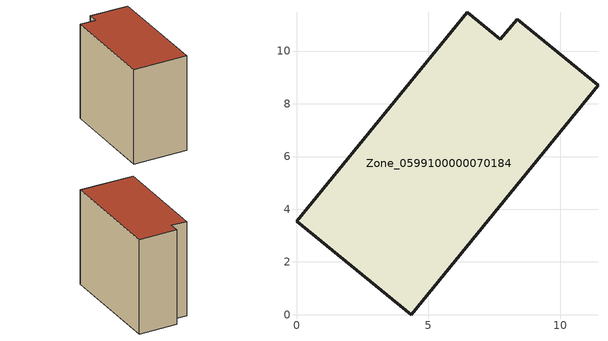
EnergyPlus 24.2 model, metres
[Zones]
Zone_0599100000070184
 floor ground (C_G): 0,3.55 6.48,11.47 7.73,10.44 8.37,11.21 11.44,8.7 4.35,0 z0
 wall outside (C_F): 6.48,11.47 0,3.55 4.35,0 11.44,8.7 8.37,11.21 7.73,10.44 6.48,11.47 z0:9.88
 roof outside (C_R): 11.44,8.7 8.37,11.21 7.73,10.44 6.48,11.47 0,3.55 4.35,0 z9.88
[BUILDING]
Pand.0599100000070184: North Axis=0; Terrain=City; Loads Convergence Tolerance Value=0.04; Temperature Convergence Tolerance Value=0.4; Solar Distribution=FullExterior; Maximum Number of Warmup Days=25; Minimum Number of Warmup Days=1
[Site:Location]
Rotterdam.The.Hague.AP_ZH_NLD Design_Conditions: Latitude=51.96; Longitude=4.45; Time Zone=1; Elevation=-4.5
[SITE:GROUNDTEMPERATURE:BUILDINGSURFACE]
18, 18, 18, 18, 18, 18, 18, 18, 18, 18, 18, 18
[MATERIAL] Thermal Absorptance=0.9; Solar Absorptance=0.7; Visible Absorptance=0.7
Name | Roughness | Thickness | Conductivity | Density | Specific Heat
G.TI.1946 | MediumSmooth | 0.15 | 1 | 540 | 1210
F.TI.1946 | Rough | 0.3 | 0.857143 | 1920 | 840
R.TI.1946 | MediumRough | 0.2 | 0.1 | 1500 | 1000
[CONSTRUCTION]
C_G: G.TI.1946
C_F: F.TI.1946
C_R: R.TI.1946
[ZONE]
Zone_0599100000070184: Type=1; Multiplier=1; Ceiling Height=Autocalculate; Volume=Autocalculate; Floor Area=autocalculate; Part of Total Floor Area=Yes
[ZONEINFILTRATION:DESIGNFLOWRATE]
Infil_Zone_0599100000070184: Zone or ZoneList or Space or SpaceList=Zone_0599100000070184; Schedule=AlwaysOn; Design Flow Rate Calculation Method=Flow/Area; Flow Rate per Floor Area=0.003; Constant Term Coefficient=1; Temperature Term Coefficient=0; Velocity Term Coefficient=0; Velocity Squared Term Coefficient=0
[HVACTEMPLATE:ZONE:IDEALLOADSAIRSYSTEM]
Zone_0599100000070184: Maximum Heating Supply Air Temperature=50; Minimum Cooling Supply Air Temperature=13; Maximum Heating Supply Air Humidity Ratio=0.0156; Minimum Cooling Supply Air Humidity Ratio=0.0077; Heating Limit=NoLimit; Cooling Limit=NoLimit; Dehumidification Control Type=ConstantSensibleHeatRatio; Cooling Sensible Heat Ratio=0.7; Dehumidification Setpoint=60; Humidification Control Type=None; Humidification Setpoint=30; Outdoor Air Method=None; Outdoor Air Flow Rate per Person=0.00944; Outdoor Air Flow Rate per Zone Floor Area=0; Outdoor Air Flow Rate per Zone=0; Demand Controlled Ventilation Type=None; Outdoor Air Economizer Type=NoEconomizer; Heat Recovery Type=None; Sensible Heat Recovery Effectiveness=0.7; Latent Heat Recovery Effectiveness=0.65
[ZONECONTROL:THERMOSTAT]
ThermostatControl_Zone_0599100000070184: Zone or ZoneList=Zone_0599100000070184; Control Type Schedule=DualSetpointControlType; Control 1=Thermostat_Zone_0599100000070184; Temperature Difference Between Cutout And Setpoint=0
[THERMOSTATSETPOINT:DUALSETPOINT]
Thermostat_Zone_0599100000070184: Heating Setpoint Temperature Schedule=HeatingSetpoint_Zone_0599100000070184; Cooling Setpoint Temperature Schedule=CoolingSetpoint_Zone_0599100000070184
[SCHEDULE:COMPACT]
HeatingSetpoint_Zone_0599100000070184: Through: 12/31, For: AllDays, Until: 24:00, 21
CoolingSetpoint_Zone_0599100000070184: Through: 12/31, For: AllDays, Until: 24:00, 24
DualSetpointControlType: Through: 12/31, For: AllDays, Until: 24:00, 4
AlwaysOn: Through: 12/31, For: AllDays, Until: 24:00, 1
